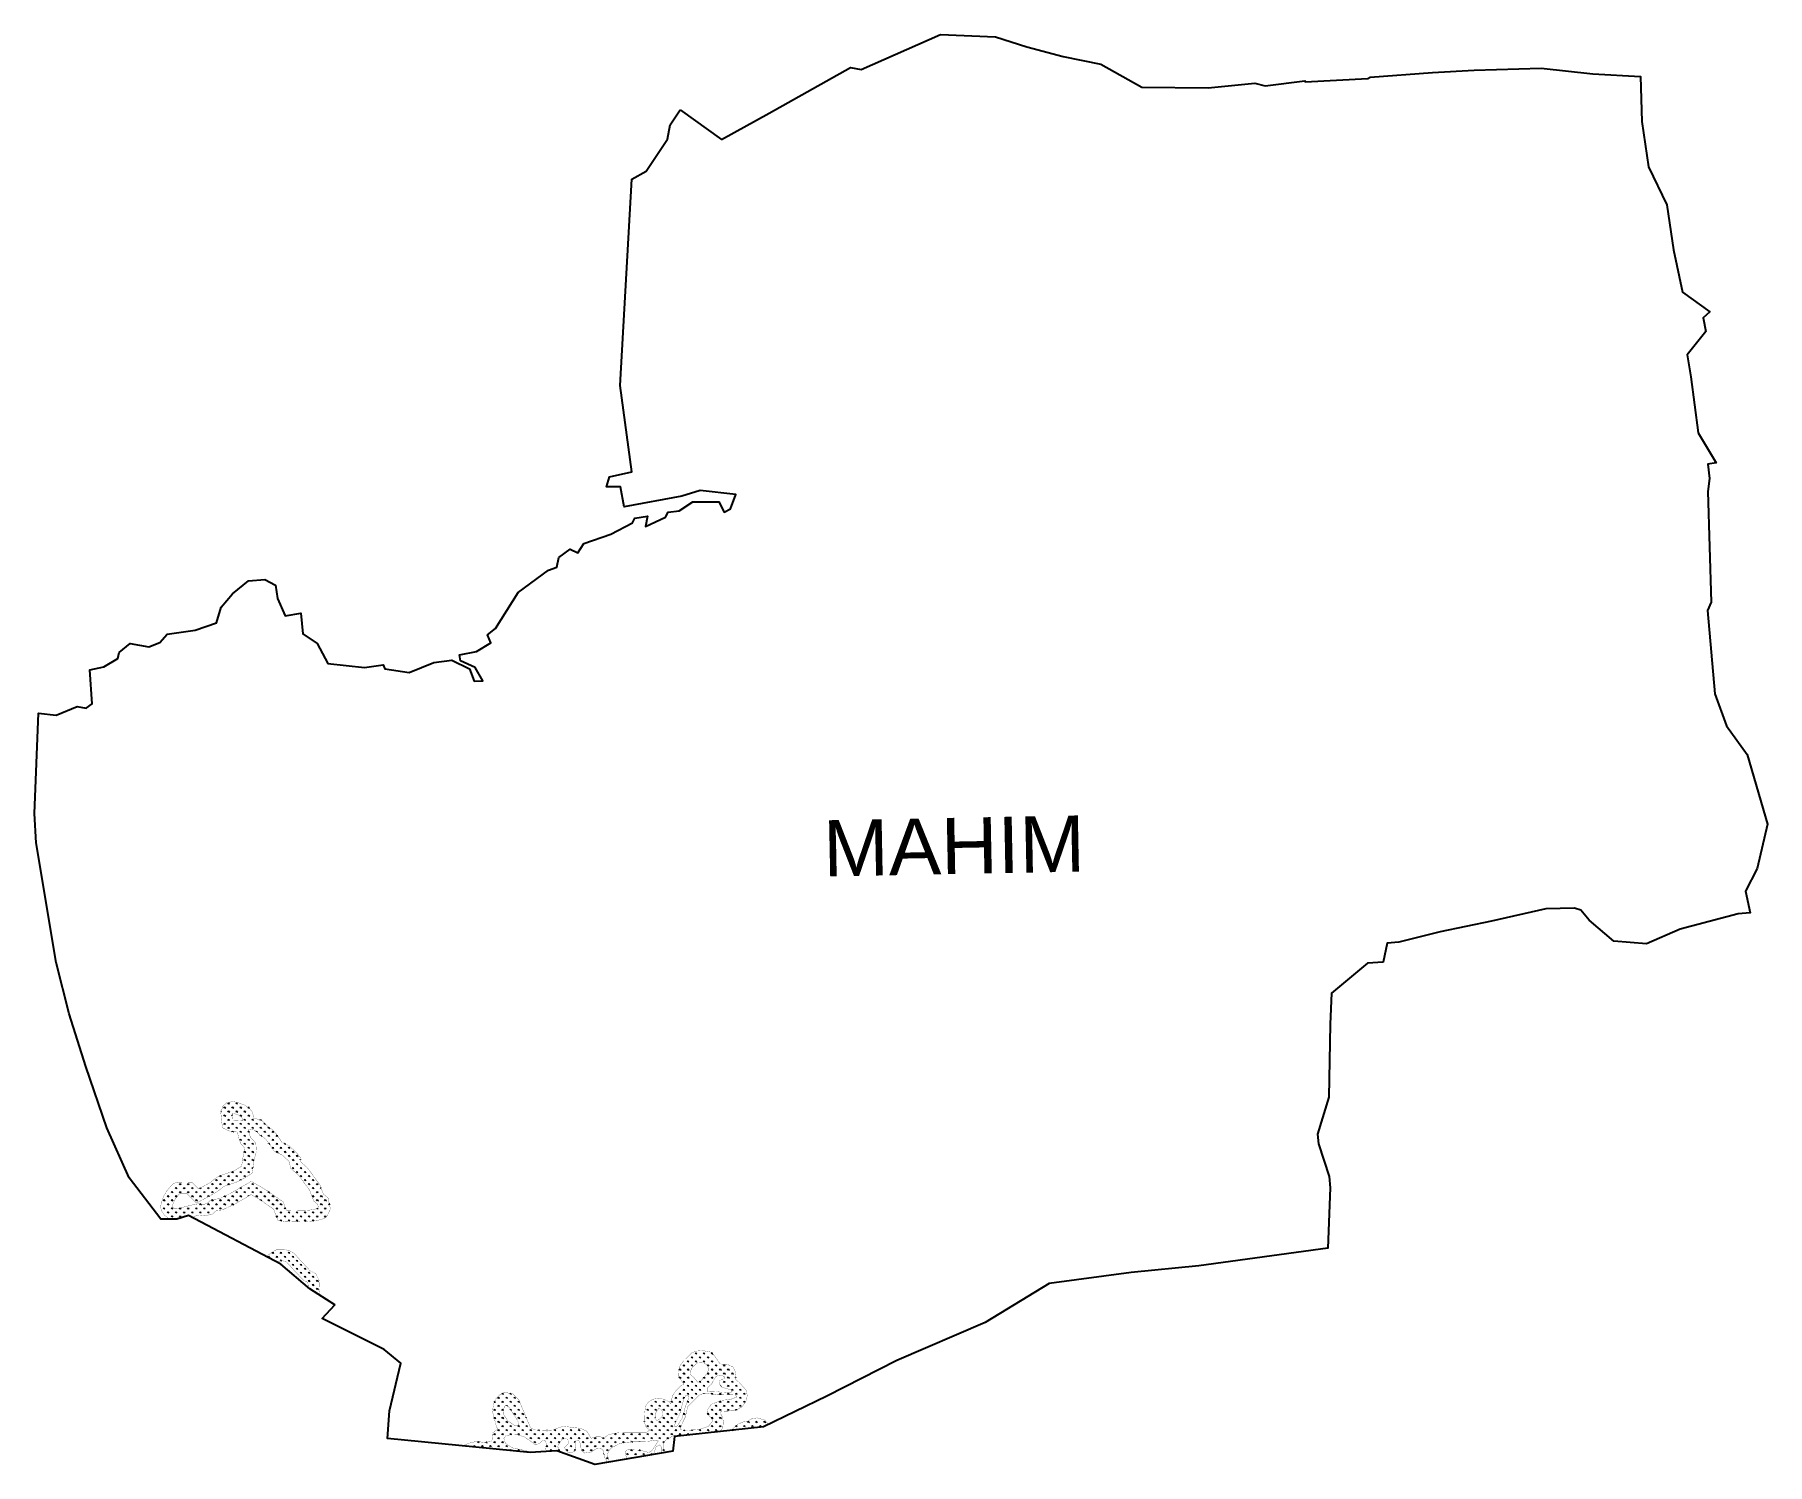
# Model space of a CAD drawing. Header units: metres. Extents: x 260119 to 267842, y 2171850 to 2178220.
import ezdxf

# ---------------------------------------------------------------- set-up
doc = ezdxf.new("R2010")
doc.units = ezdxf.units.M
for name, color, linetype in [('MANGROOVES BUFFER ZONE', 120, 'Continuous'), ('village', 3, 'Continuous'), ('VILLAGE NAME', 250, 'Continuous')]:
    doc.layers.add(name, color=color, linetype=linetype)

msp = doc.modelspace()

# ---------------------------------------------------------------- hatches: boundary and pattern name
at = {"layer": 'MANGROOVES BUFFER ZONE'}
h = msp.add_hatch(dxfattribs=at)
h.set_pattern_fill('GRASS', color=256)
h.paths.add_polyline_path([(261155.8, 2173357.3), (261129.2, 2173385.3), (261096.2, 2173391), (261094.6, 2173401.5), (261089, 2173420.3), (261075.2, 2173438.4), (261053.5, 2173451.1), (261021.3, 2173462.8), (261002.6, 2173466.5), (260974.1, 2173460.5), (260957.1, 2173444.7), (260949.3, 2173414.6), (260953.1, 2173376.2), (260956.9, 2173349.1), (260993.9, 2173332.1), (261023.5, 2173330.6), (261029, 2173300.9), (261039.3, 2173277.4), (261055.4, 2173259.6), (261056.1, 2173249.5), (261048.7, 2173221.7), (261041.5, 2173177.7), (261006.2, 2173157.1), (260938, 2173133.4), (260899.4, 2173103.8), (260849.6, 2173076.8), (260819.2, 2173107.4), (260784.7, 2173107.8), (260763.1, 2173107.3), (260738.8, 2173102.1), (260725.7, 2173088.5), (260707.8, 2173067.6), (260695.6, 2173046.4), (260685.4, 2173019.5), (260680.3, 2172997.1), (260685.5, 2172977.8), (260695.9, 2172962), (260719.9, 2172942.7), (260753.7, 2172942.8), (260804.5, 2172958.8), (260817.1, 2172952.2), (260826, 2172954.4), (260853.1, 2172959.6), (260877.4, 2172956.9), (260912, 2172965.1), (260929, 2172980.6), (260956.1, 2172983.4), (261014.3, 2173011.1), (261084.6, 2173052), (261125.2, 2173028.1), (261184.9, 2172986.4), (261202.6, 2172938.2), (261235.7, 2172931.9), (261261.1, 2172930.9), (261285.2, 2172930.6), (261312.5, 2172929.4), (261350.8, 2172931.7), (261378.9, 2172936.8), (261408.6, 2172944.6), (261424.1, 2172958.6), (261437.6, 2172987.5), (261426.9, 2173036.5), (261405.7, 2173054.3), (261390.6, 2173095.4), (261334.2, 2173171.7), (261306.8, 2173196), (261302.7, 2173217.8), (261287.4, 2173237.5), (261252.6, 2173269.6), (261221.2, 2173285.2), (261204.3, 2173310.4), (261184.4, 2173336.7)])
h.paths.add_polyline_path([(261073, 2173343.3), (261103.9, 2173338), (261122.1, 2173318.8), (261148.4, 2173299.8), (261162.8, 2173280.8), (261186.4, 2173245.6), (261223.4, 2173227.2), (261249.7, 2173202.9), (261254.8, 2173196.3), (261259.8, 2173169.4), (261296.4, 2173137.1), (261345.2, 2173071), (261362.5, 2173024), (261380.8, 2173008.6), (261384.1, 2172993.5), (261382.7, 2172990.6), (261367.8, 2172986.6), (261344.7, 2172982.4), (261312, 2172980.5), (261286.6, 2172981.5), (261262.6, 2172981.8), (261241.6, 2172982.7), (261240.5, 2172982.9), (261227.2, 2173019), (261152.8, 2173071), (261084.7, 2173111), (260990.5, 2173056.3), (260942.1, 2173033.2), (260907.1, 2173029.6), (260887.4, 2173011.7), (260874.2, 2173008.6), (260851.1, 2173011.1), (260815, 2173004.2), (260780.1, 2172995.4), (260759.3, 2172990.5), (260740.3, 2172991.8), (260734.1, 2172996.8), (260732.9, 2172998.5), (260734.4, 2173004.8), (260741.8, 2173024.6), (260749.6, 2173038.1), (260763.4, 2173054.2), (260764.6, 2173055.5), (260769.1, 2173056.4), (260785, 2173056.8), (260797.7, 2173056.6), (260840.3, 2173013.7), (260927.3, 2173060.9), (260962.5, 2173087.9), (261027.6, 2173110.6), (261088, 2173145.8), (261098.6, 2173211), (261107.5, 2173244.5), (261105.2, 2173280.8), (261082.6, 2173305.5), (261078.1, 2173315.9)], flags=16)
h.paths.add_polyline_path([(261046.3, 2173380.4), (261006.3, 2173382.5), (261003.6, 2173383.7), (261000.9, 2173410.6), (261001.9, 2173414.3), (261002.9, 2173414.5), (261007.5, 2173413.6), (261031.7, 2173404.8), (261040.7, 2173399.5), (261042.8, 2173396.7), (261044.8, 2173390.2)], flags=16)
h = msp.add_hatch(dxfattribs=at)
h.set_pattern_fill('GRASS', color=256)
h.paths.add_polyline_path([(261207.4, 2172680.7), (261207.3, 2172681.3), (261207.3, 2172680.9)])
h.paths.add_polyline_path([(261214.2, 2172669.1), (261213.5, 2172669.6), (261213.8, 2172669.2)])
h.paths.add_polyline_path([(261201.9, 2172749.9), (261207, 2172753.5), (261214.6, 2172757.5), (261222.2, 2172757.4), (261237.2, 2172753.4), (261244.1, 2172749.3), (261270.9, 2172719.5), (261317.5, 2172669.8), (261334.1, 2172661.7), (261337.7, 2172654.2), (261338.5, 2172637.7), (261346.1, 2172631.2), (261391.1, 2172602.7), (261387.4, 2172608.8), (261390, 2172627.4), (261388.1, 2172667.1), (261372.3, 2172699.7), (261348.3, 2172711.4), (261308.4, 2172753.9), (261276.8, 2172789.1), (261257.2, 2172800.8), (261229.2, 2172808.3), (261202.3, 2172808.6), (261180.2, 2172797), (261159.7, 2172782.2), (261155.9, 2172774.1)])
h = msp.add_hatch(dxfattribs=at)
h.set_pattern_fill('GRASS', color=256)
h.paths.add_polyline_path([(263185.4, 2172058.6), (263174.5, 2172079.7), (263178.4, 2172085.5), (263242.9, 2172088.9), (263258.9, 2172099.5), (263272.3, 2172106.4), (263285.6, 2172124.3), (263293.1, 2172139.8), (263295, 2172157.3), (263290.7, 2172179.8), (263265.6, 2172208), (263244.5, 2172227.6), (263244.3, 2172240.1), (263241.2, 2172263.9), (263232.3, 2172283.5), (263203.3, 2172296.4), (263175, 2172296.7), (263137.8, 2172349.2), (263095, 2172356.8), (263066.7, 2172354.2), (263047, 2172345.7), (263012, 2172311.1), (262995.8, 2172290.2), (262989.3, 2172265.6), (262991, 2172239.6), (263013.3, 2172206.7), (263001, 2172201.6), (262978.3, 2172179), (262962.1, 2172154.8), (262952.6, 2172119.3), (262949.1, 2172127.7), (262923.5, 2172139.9), (262903.2, 2172143.8), (262880.8, 2172141), (262866.4, 2172135.2), (262854.9, 2172127.2), (262841.9, 2172108.2), (262838.2, 2172078), (262836.8, 2172036.5), (262844.1, 2172017.3), (262860.1, 2172003), (262845.4, 2171991.6), (262762.2, 2171991.8), (262721.5, 2171990.6), (262694.4, 2171986), (262675.7, 2171980.8), (262657.3, 2171967.7), (262641.5, 2171971.9), (262622, 2171972.3), (262599.9, 2171966), (262581.2, 2171996.9), (262551.4, 2172010.1), (262474.5, 2172019.5), (262452.9, 2172012.2), (262431.1, 2172003), (262402.9, 2172001.2), (262377.1, 2172002.9), (262352.2, 2172002.7), (262332.4, 2172011.2), (262325.5, 2172021.7), (262277.5, 2172136.6), (262251.1, 2172164), (262229.9, 2172167.6), (262215.6, 2172171.5), (262193.7, 2172160.2), (262174.8, 2172142.1), (262164.1, 2172117), (262160, 2172084.2), (262167.5, 2172058.4), (262172.7, 2172034.7), (262182.3, 2172006.3), (262160.9, 2171990), (262157.4, 2171954), (262126.5, 2171946.8), (262088, 2171952.2), (262060.1, 2171945.1), (262025.8, 2171932.4), (262243.4, 2171911.1), (262248.6, 2171911.8), (262257.1, 2171909.7), (262327.3, 2171902.8), (262340.1, 2171903.6), (262247.5, 2171923.5), (262218.5, 2171943.1), (262210.2, 2171964.3), (262220.6, 2171978.6), (262250.1, 2171982.1), (262270.9, 2171981.2), (262301.3, 2171972.5), (262328.2, 2171953.9), (262348.6, 2171939.1), (262366.8, 2171940.9), (262381.1, 2171953.9), (262396.7, 2171956.9), (262399.8, 2171936.1), (262396.2, 2171907), (262446.7, 2171910.1), (262471.4, 2171901.2), (262459.8, 2171911.3), (262450.3, 2171928.2), (262455.9, 2171941.7), (262470.3, 2171961.6), (262484.1, 2171966.4), (262495.8, 2171960.3), (262499.3, 2171942.5), (262487.6, 2171931.3), (262479.8, 2171924.3), (262493.7, 2171904.8), (262511, 2171900.5), (262527.9, 2171908.7), (262531.8, 2171924.8), (262527.9, 2171947.7), (262533.6, 2171958.6), (262546.6, 2171955.1), (262553.1, 2171936), (262555.3, 2171911.7), (262571.3, 2171900), (262598.2, 2171903.5), (262620.3, 2171918.3), (262643.3, 2171920.4), (262652.4, 2171912.6), (262661.1, 2171878.4), (262672.6, 2171859.3), (262684.2, 2171861.2), (262675.8, 2171871.3), (262671.7, 2171887.9), (262676.1, 2171907.3), (262687, 2171921.2), (262701.5, 2171929.2), (262728.2, 2171943.3), (262762.3, 2171948.8), (262803.8, 2171950.2), (262853.4, 2171952.6), (262892.4, 2171957.8), (262898.9, 2171954.3), (262888.3, 2171936.5), (262868.4, 2171909), (262856.7, 2171902.7), (262839.8, 2171906.8), (262816, 2171913.1), (262760.9, 2171915), (262750.8, 2171906.3), (262755.5, 2171885), (262759.6, 2171873.9), (262877, 2171893.6), (262882.4, 2171907.7), (262888.9, 2171926.9), (262904.6, 2171936.6), (262912.9, 2171926.5), (262913.4, 2171899.7), (262930.8, 2171902.7), (262927.3, 2171906.4), (262920.4, 2171926.3), (262924.4, 2171948.4), (262934.4, 2171959.9), (262967, 2171978), (263039, 2171984.1), (263050.6, 2171982.7), (263170.9, 2171995.4), (263186.3, 2172011.6), (263188.6, 2172041.5)])
h.paths.add_polyline_path([(262907.5, 2172053.4), (262892.6, 2172044.2), (262885.5, 2172055.5), (262888.4, 2172080.2), (262900.4, 2172100), (262913.8, 2172093), (262917.4, 2172080.2), (262916, 2172064)], flags=16)
h.paths.add_polyline_path([(262973.8, 2172032.9), (262994.7, 2172074.5), (263012.4, 2172141.8), (263020.3, 2172154.7), (263031.9, 2172157.8), (263035.9, 2172146.7), (263023.9, 2172121), (263005.7, 2172056.8), (262987.1, 2172025.4), (262978.3, 2172016.5), (262971.2, 2172017.4)], flags=16)
h.paths.add_polyline_path([(263008.4, 2172038.6), (263019.9, 2172062.1), (263025.6, 2172086.9), (263029.2, 2172105.5), (263041.7, 2172119.3), (263084.2, 2172160.5), (263109.4, 2172167.1), (263161.7, 2172159.6), (263206.4, 2172158.7), (263242.8, 2172160.5), (263248.5, 2172149.4), (263221.1, 2172139.2), (263178.5, 2172134.8), (263134.7, 2172116.7), (263117.8, 2172091.9), (263116.1, 2172078.2), (263143.1, 2172044.5), (263121.8, 2172018.7), (263081.5, 2172005.4), (263030.5, 2172001), (263000.8, 2172003.2), (262996, 2172008.5)], flags=16)
h.paths.add_polyline_path([(263074.9, 2172215), (263057.6, 2172236.7), (263043.9, 2172248.2), (263042.1, 2172265.9), (263050.5, 2172281.4), (263075.8, 2172304.5), (263099.7, 2172302.7), (263117, 2172292.1), (263123.2, 2172271.7), (263115.2, 2172254), (263089.1, 2172221.7)], flags=16)
h.paths.add_polyline_path([(263118.3, 2172174.3), (263117.9, 2172191.1), (263136.5, 2172207.5), (263149.3, 2172231.9), (263156.9, 2172242.5), (263176.8, 2172246.9), (263193.6, 2172240.7), (263193.6, 2172232.7), (263173.2, 2172223.4), (263170.1, 2172209.7), (263182.1, 2172193.8), (263198.5, 2172188.5), (263222.9, 2172181.8), (263227.7, 2172173), (263210.9, 2172168.1), (263195.8, 2172170.3), (263183, 2172170.8), (263160, 2172173.9), (263133.4, 2172172.5)], flags=16)
h.paths.add_polyline_path([(262277.8, 2172026.8), (262273.1, 2172023.8), (262263.5, 2172020.3), (262228.8, 2172042.4), (262207.1, 2172075.8), (262209.3, 2172096.6), (262215.8, 2172110.4), (262224.1, 2172112.2), (262235.3, 2172101.8), (262252.7, 2172074.5), (262266.1, 2172055), (262276.5, 2172035)], flags=16)
h = msp.add_hatch(dxfattribs=at)
h.set_pattern_fill('GRASS', color=256)
h.paths.add_polyline_path([(263373.5, 2172047.2), (263339.5, 2172056.7), (263316.1, 2172053.7), (263296.7, 2172041.2), (263278, 2172038.8), (263253.4, 2172029.1), (263223, 2172000.9), (263367.9, 2172016.2), (263390.2, 2172027.1)])

# ---------------------------------------------------------------- linework, layer by layer
at = {"color": 3}
msp.add_lwpolyline([(262995.6, 2177885.2), (263180.4, 2177752.6)], dxfattribs=at)
at = {"layer": 'MANGROOVES BUFFER ZONE', "const_width": 1, "flags": 128}
for points in [[(260720.9, 2172942), (260695.9, 2172962), (260685.5, 2172977.8), (260680.3, 2172997.1), (260685.4, 2173019.5), (260695.6, 2173046.4), (260707.8, 2173067.6), (260725.7, 2173088.5), (260738.8, 2173102.1), (260763.1, 2173107.3), (260784.7, 2173107.8), (260819.2, 2173107.4), (260849.6, 2173076.8), (260899.4, 2173103.8), (260938, 2173133.4), (261006.2, 2173157.1), (261041.5, 2173177.7), (261048.7, 2173221.7), (261056.1, 2173249.5), (261055.4, 2173259.6), (261039.3, 2173277.4), (261029, 2173300.9), (261023.5, 2173330.6), (260993.9, 2173332.1), (260956.9, 2173349.1), (260953.1, 2173376.2), (260949.3, 2173414.6), (260957.1, 2173444.7), (260974.1, 2173460.5), (261002.6, 2173466.5), (261021.3, 2173462.8), (261053.5, 2173451.1), (261075.2, 2173438.4), (261089, 2173420.3), (261094.6, 2173401.5), (261096.2, 2173391), (261129.2, 2173385.3), (261155.8, 2173357.3), (261184.4, 2173336.7), (261204.3, 2173310.4), (261221.2, 2173285.2), (261252.6, 2173269.6), (261287.4, 2173237.5), (261302.7, 2173217.8), (261306.8, 2173196), (261334.2, 2173171.7), (261390.6, 2173095.4), (261405.7, 2173054.3), (261426.9, 2173036.5), (261437.6, 2172987.5), (261424.1, 2172958.6), (261408.6, 2172944.6), (261378.9, 2172936.8), (261350.8, 2172931.7), (261312.5, 2172929.4), (261285.2, 2172930.6), (261261.1, 2172930.9), (261235.7, 2172931.9), (261202.6, 2172938.2), (261184.9, 2172986.4), (261125.2, 2173028.1), (261084.6, 2173052), (261014.3, 2173011.1), (260956.1, 2172983.4), (260929, 2172980.6), (260912, 2172965.1), (260877.4, 2172956.9), (260853.1, 2172959.6), (260826, 2172954.4), (260817.1, 2172952.2)], [(261155.9, 2172774.1), (261159.7, 2172782.2), (261180.2, 2172797), (261202.3, 2172808.6), (261229.2, 2172808.3), (261257.2, 2172800.8), (261276.8, 2172789.1), (261308.4, 2172753.9), (261348.3, 2172711.4), (261372.3, 2172699.7), (261388.1, 2172667.1), (261390, 2172627.4), (261387.4, 2172608.8), (261391.1, 2172602.7)], [(261201.9, 2172749.9), (261207, 2172753.5), (261214.6, 2172757.5), (261222.2, 2172757.4), (261237.2, 2172753.4), (261244.1, 2172749.3), (261270.9, 2172719.5), (261317.5, 2172669.8), (261334.1, 2172661.7), (261337.7, 2172654.2), (261338.5, 2172637.7)], [(262025.8, 2171932.4), (262060.1, 2171945.1), (262088, 2171952.2), (262126.5, 2171946.8), (262157.4, 2171954), (262160.9, 2171990), (262182.3, 2172006.3), (262172.7, 2172034.7), (262167.5, 2172058.4), (262160, 2172084.2), (262164.1, 2172117), (262174.8, 2172142.1), (262193.7, 2172160.2), (262215.6, 2172171.5), (262229.9, 2172167.6), (262251.1, 2172164), (262277.5, 2172136.6), (262325.5, 2172021.7), (262332.4, 2172011.2), (262352.2, 2172002.7), (262377.1, 2172002.9), (262402.9, 2172001.2), (262431.1, 2172003), (262452.9, 2172012.2), (262474.5, 2172019.5), (262551.4, 2172010.1), (262581.2, 2171996.9), (262599.9, 2171966), (262622, 2171972.3), (262641.5, 2171971.9), (262657.3, 2171967.7), (262675.7, 2171980.8), (262694.4, 2171986), (262721.5, 2171990.6), (262762.2, 2171991.8), (262845.4, 2171991.6), (262860.1, 2172003), (262844.1, 2172017.3), (262836.8, 2172036.5), (262838.2, 2172078), (262841.9, 2172108.2), (262854.9, 2172127.2), (262866.4, 2172135.2), (262880.8, 2172141), (262903.2, 2172143.8), (262923.5, 2172139.9), (262949.1, 2172127.7), (262952.6, 2172119.3), (262962.1, 2172154.8), (262978.3, 2172179), (263001, 2172201.6), (263013.3, 2172206.7), (262991, 2172239.6), (262989.3, 2172265.6), (262995.8, 2172290.2), (263012, 2172311.1), (263047, 2172345.7), (263066.7, 2172354.2), (263095, 2172356.8), (263137.8, 2172349.2), (263175, 2172296.7), (263203.3, 2172296.4), (263232.3, 2172283.5), (263241.2, 2172263.9), (263244.3, 2172240.1), (263244.5, 2172227.6), (263265.6, 2172208), (263290.7, 2172179.8), (263295, 2172157.3), (263293.1, 2172139.8), (263285.6, 2172124.3), (263272.3, 2172106.4), (263258.9, 2172099.5), (263242.9, 2172088.9), (263178.4, 2172085.5), (263174.5, 2172079.7), (263185.4, 2172058.6), (263188.6, 2172041.5), (263186.3, 2172011.6), (263170.9, 2171995.4)], [(263223, 2172000.9), (263253.4, 2172029.1), (263278, 2172038.8), (263296.7, 2172041.2), (263316.1, 2172053.7), (263339.5, 2172056.7), (263373.5, 2172047.2), (263390.2, 2172027.1)]]:
    msp.add_lwpolyline(points, dxfattribs=at)
for points in [[(261046.3, 2173380.4), (261006.3, 2173382.5), (261003.6, 2173383.7), (261000.9, 2173410.6), (261001.9, 2173414.3), (261002.9, 2173414.5), (261007.5, 2173413.6), (261031.7, 2173404.8), (261040.7, 2173399.5), (261042.8, 2173396.7), (261044.8, 2173390.2)], [(260840.3, 2173013.7), (260927.3, 2173060.9), (260962.5, 2173087.9), (261027.6, 2173110.6), (261088, 2173145.8), (261098.6, 2173211), (261107.5, 2173244.5), (261105.2, 2173280.8), (261082.6, 2173305.5), (261078.1, 2173315.9), (261073, 2173343.3), (261103.9, 2173338), (261122.1, 2173318.8), (261148.4, 2173299.8), (261162.8, 2173280.8), (261186.4, 2173245.6), (261223.4, 2173227.2), (261249.7, 2173202.9), (261254.8, 2173196.3), (261259.8, 2173169.4), (261296.4, 2173137.1), (261345.2, 2173071), (261362.5, 2173024), (261380.8, 2173008.6), (261384.1, 2172993.5), (261382.7, 2172990.6), (261367.8, 2172986.6), (261344.7, 2172982.4), (261312, 2172980.5), (261286.6, 2172981.5), (261262.6, 2172981.8), (261241.6, 2172982.7), (261240.5, 2172982.9), (261227.2, 2173019), (261152.8, 2173071), (261084.7, 2173111), (260990.5, 2173056.3), (260942.1, 2173033.2), (260907.1, 2173029.6), (260887.4, 2173011.7), (260874.2, 2173008.6), (260851.1, 2173011.1), (260815, 2173004.2), (260780.1, 2172995.4), (260759.3, 2172990.5), (260740.3, 2172991.8), (260734.1, 2172996.8), (260732.9, 2172998.5), (260734.4, 2173004.8), (260741.8, 2173024.6), (260749.6, 2173038.1), (260763.4, 2173054.2), (260764.6, 2173055.5), (260769.1, 2173056.4), (260785, 2173056.8), (260797.7, 2173056.6)]]:
    msp.add_lwpolyline(points, close=True, dxfattribs=at)
at = {"layer": 'MANGROOVES BUFFER ZONE', "const_width": 1}
for points in [[(263074.9, 2172215), (263057.6, 2172236.7), (263043.9, 2172248.2), (263042.1, 2172265.9), (263050.5, 2172281.4), (263075.8, 2172304.5), (263099.7, 2172302.7), (263117, 2172292.1), (263123.2, 2172271.7), (263115.2, 2172254), (263089.1, 2172221.7)], [(263183, 2172170.8), (263160, 2172173.9), (263133.4, 2172172.5), (263118.3, 2172174.3), (263117.9, 2172191.1), (263136.5, 2172207.5), (263149.3, 2172231.9), (263156.9, 2172242.5), (263176.8, 2172246.9), (263193.6, 2172240.7), (263193.6, 2172232.7), (263173.2, 2172223.4), (263170.1, 2172209.7), (263182.1, 2172193.8), (263198.5, 2172188.5), (263222.9, 2172181.8), (263227.7, 2172173), (263210.9, 2172168.1), (263195.8, 2172170.3)], [(262973.8, 2172032.9), (262994.7, 2172074.5), (263012.4, 2172141.8), (263020.3, 2172154.7), (263031.9, 2172157.8), (263035.9, 2172146.7), (263023.9, 2172121), (263005.7, 2172056.8), (262987.1, 2172025.4), (262978.3, 2172016.5), (262971.2, 2172017.4)], [(263041.7, 2172119.3), (263084.2, 2172160.5), (263109.4, 2172167.1), (263161.7, 2172159.6), (263206.4, 2172158.7), (263242.8, 2172160.5), (263248.5, 2172149.4), (263221.1, 2172139.2), (263178.5, 2172134.8), (263134.7, 2172116.7), (263117.8, 2172091.9), (263116.1, 2172078.2), (263143.1, 2172044.5), (263121.8, 2172018.7), (263081.5, 2172005.4), (263030.5, 2172001), (263000.8, 2172003.2), (262996, 2172008.5), (263008.4, 2172038.6), (263019.9, 2172062.1), (263025.6, 2172086.9), (263029.2, 2172105.5)], [(262273.1, 2172023.8), (262277.8, 2172026.8), (262276.5, 2172035), (262266.1, 2172055), (262252.7, 2172074.5), (262235.3, 2172101.8), (262224.1, 2172112.2), (262215.8, 2172110.4), (262209.3, 2172096.6), (262207.1, 2172075.8), (262228.8, 2172042.4), (262263.5, 2172020.3)], [(262900.4, 2172100), (262888.4, 2172080.2), (262885.5, 2172055.5), (262892.6, 2172044.2), (262907.5, 2172053.4), (262916, 2172064), (262917.4, 2172080.2), (262913.8, 2172093)]]:
    msp.add_lwpolyline(points, close=True, dxfattribs=at)
for points in [[(262930.8, 2171902.7), (262927.3, 2171906.4), (262920.4, 2171926.3), (262924.4, 2171948.4), (262934.4, 2171959.9), (262967, 2171978), (263039, 2171984.1), (263050.6, 2171982.7)], [(262396.2, 2171907), (262399.8, 2171936.1), (262396.7, 2171956.9), (262381.1, 2171953.9), (262366.8, 2171940.9), (262348.6, 2171939.1), (262328.2, 2171953.9), (262301.3, 2171972.5), (262270.9, 2171981.2), (262250.1, 2171982.1), (262220.6, 2171978.6), (262210.2, 2171964.3), (262218.5, 2171943.1), (262247.5, 2171923.5), (262340.1, 2171903.6)], [(262257.1, 2171909.7), (262248.6, 2171911.8), (262243.4, 2171911.1)], [(262471.4, 2171901.2), (262459.8, 2171911.3), (262450.3, 2171928.2), (262455.9, 2171941.7), (262470.3, 2171961.6), (262484.1, 2171966.4), (262495.8, 2171960.3), (262499.3, 2171942.5), (262487.6, 2171931.3), (262479.8, 2171924.3), (262493.7, 2171904.8), (262511, 2171900.5), (262527.9, 2171908.7), (262531.8, 2171924.8), (262527.9, 2171947.7), (262533.6, 2171958.6), (262546.6, 2171955.1), (262553.1, 2171936), (262555.3, 2171911.7), (262571.3, 2171900), (262598.2, 2171903.5), (262620.3, 2171918.3), (262643.3, 2171920.4), (262652.4, 2171912.6), (262661.1, 2171878.4), (262672.6, 2171859.3)], [(262684.2, 2171861.2), (262675.8, 2171871.3), (262671.7, 2171887.9), (262676.1, 2171907.3), (262687, 2171921.2), (262701.5, 2171929.2), (262728.2, 2171943.3), (262762.3, 2171948.8), (262803.8, 2171950.2), (262853.4, 2171952.6), (262892.4, 2171957.8), (262898.9, 2171954.3), (262888.3, 2171936.5), (262868.4, 2171909), (262856.7, 2171902.7), (262839.8, 2171906.8), (262816, 2171913.1), (262760.9, 2171915), (262750.8, 2171906.3), (262755.5, 2171885), (262759.6, 2171873.9)], [(262877, 2171893.6), (262882.4, 2171907.7), (262888.9, 2171926.9), (262904.6, 2171936.6), (262912.9, 2171926.5), (262913.4, 2171899.7)], [(262648.1, 2171855.2), (262645, 2171856.3), (262640.4, 2171853.9)]]:
    msp.add_lwpolyline(points, dxfattribs=at)
at = {"layer": 'village', "color": 3}
for points in [[(263180.4, 2177752.6, 0), (263392.9, 2177869.7, 0), (263754.9, 2178073.5, 0), (263802.3, 2178065.1, 0), (264156, 2178220.2, 0), (264401.1, 2178210.1, 0), (264541.6, 2178166.6, 0), (264703.5, 2178122.6, 0), (264871.9, 2178088.4, 0), (265053.8, 2177986.3, 0), (265349.1, 2177983.1, 0), (265557, 2178004.5, 0), (265603.1, 2177992.6, 0), (265780.5, 2178014.6, 0), (265782.1, 2178010.4, 0), (266061.4, 2178024.3, 0), (266071, 2178030.5, 0), (266348.8, 2178051.8, 0), (266534.8, 2178061.3, 0), (266833, 2178071.5, 0), (267063.5, 2178046.1, 0), (267275.8, 2178033.9, 0), (267281.8, 2177834, 0), (267312.3, 2177632, 0), (267393.6, 2177461.9, 0), (267423.4, 2177261.4, 0), (267463, 2177072.9, 0), (267586.1, 2176985.4, 0), (267555.6, 2176958.3, 0), (267567.8, 2176897.1, 0), (267484, 2176793.3, 0), (267500.8, 2176695, 0), (267532.7, 2176445.9, 0), (267613.8, 2176311.6, 0), (267577, 2176306.2, 0), (267584.4, 2176242.8, 0), (267577.1, 2176185.3, 0), (267591, 2175691.7, 0), (267575.6, 2175653.8, 0), (267608.2, 2175282.9, 0), (267659.5, 2175140, 0), (267751.1, 2175012.2, 0), (267841.7, 2174702, 0)], [(267841.7, 2174702, 0), (267796, 2174505.2, 0), (267744.9, 2174404, 0), (267765, 2174307.8, 0), (267712, 2174302.2, 0), (267452.8, 2174233.7, 0), (267303.4, 2174168.4, 0), (267157.2, 2174181.1, 0), (267047.6, 2174274.8, 0), (267009.9, 2174318.9, 0), (266981.6, 2174328.6, 0), (266854.8, 2174324.8, 0), (266612.5, 2174270.3, 0), (266384.1, 2174222.7, 0), (266199.6, 2174176.8, 0), (266146.9, 2174172.6, 0), (266130, 2174087.8, 0), (266059.6, 2174082.8, 0), (265898.8, 2173949.7, 0), (265893.3, 2173811.5, 0), (265887.5, 2173485.2, 0), (265837.5, 2173321.1, 0), (265841.3, 2173278.3, 0), (265888.5, 2173132.1, 0), (265892.7, 2173082.2, 0), (265882.5, 2172813.4, 0), (265307.4, 2172734.2, 0), (265006.2, 2172705.1, 0), (264640.9, 2172655.6, 0), (264356.3, 2172481.4, 0), (263961.3, 2172312.5, 0), (263650, 2172153.2, 0), (263367.9, 2172016.2, 0), (262970.6, 2171974.3, 0), (262964, 2171908.2, 0), (262616.1, 2171849.8, 0), (262446.7, 2171910.1, 0), (262327.3, 2171902.8, 0), (261692.5, 2171965.2, 0), (261701.4, 2172088, 0), (261750.8, 2172301, 0), (261677.3, 2172361, 0), (261400.2, 2172498.9, 0), (261456.6, 2172561.2, 0), (261346.1, 2172631.2, 0), (261216.3, 2172742.3, 0), (260804.5, 2172958.8, 0), (260753.7, 2172942.8, 0), (260681.1, 2172942.7, 0), (260540.7, 2173125.7, 0), (260441.8, 2173348.6, 0), (260347.4, 2173622.3, 0), (260272.5, 2173857.1, 0), (260215, 2174085.6, 0), (260125.4, 2174619, 0), (260119.4, 2174750.3, 0), (260135.8, 2175197.1, 0), (260216, 2175187.7, 0), (260308.8, 2175226.8, 0), (260349.7, 2175219.3, 0), (260376.2, 2175239, 0), (260365, 2175390.7, 0), (260427.8, 2175403.9, 0), (260490.5, 2175440.2, 0), (260495.8, 2175467.4, 0), (260545.3, 2175507.8, 0), (260628.9, 2175492, 0), (260677.5, 2175511.8, 0), (260709.4, 2175548.4, 0), (260834.3, 2175567.4, 0), (260930.3, 2175599.4, 0), (260950.8, 2175669.5, 0), (261001.4, 2175728.3, 0), (261072.8, 2175787.1, 0), (261144.8, 2175792.3, 0), (261192.8, 2175766.5, 0), (261201.4, 2175708.4, 0), (261235.4, 2175630.6, 0), (261305.6, 2175641.9, 0), (261314.6, 2175550.2, 0), (261378.9, 2175507.6, 0), (261426.2, 2175417.7, 0), (261589.9, 2175400, 0), (261673.3, 2175412.6, 0), (261680.2, 2175394.1, 0), (261788.1, 2175378.4, 0), (261898.8, 2175423.1, 0), (261979.1, 2175433.3, 0), (262058.1, 2175395, 0), (262078.9, 2175340.2, 0), (262116.8, 2175340.3, 0), (262082.8, 2175400.1, 0), (262016.8, 2175430.5, 0), (262013.2, 2175456.2, 0), (262089, 2175472.1, 0), (262152.1, 2175511, 0), (262138.2, 2175545.3, 0), (262173.3, 2175574.8, 0), (262274.3, 2175734.8, 0), (262409.3, 2175833.7, 0), (262446.3, 2175847.9, 0), (262455.4, 2175890.9, 0), (262505.6, 2175928.2, 0), (262539.8, 2175910.8, 0), (262567.1, 2175953.1, 0), (262687.3, 2175994.7, 0), (262784.5, 2176045, 0), (262794.7, 2176066.3, 0), (262851.2, 2176075.2, 0), (262842, 2176028.5, 0), (262931, 2176069.9, 0), (262943.2, 2176091.8, 0), (262992.5, 2176098.7, 0), (263053.1, 2176139.2, 0), (263168.5, 2176138.7, 0), (263191.7, 2176093.2, 0), (263221.2, 2176107.4, 0), (263245.1, 2176171.5, 0), (263085.5, 2176189.5, 0), (263003.3, 2176164.5, 0), (262746.8, 2176116.7, 0), (262730.6, 2176204.8, 0), (262667.8, 2176205.6, 0), (262681.6, 2176249.4, 0), (262781.4, 2176272.7, 0), (262728.5, 2176656.8, 0), (262780.9, 2177576.9, 0), (262845.2, 2177611.9, 0), (262939.2, 2177753.9, 0), (262951.7, 2177818.4, 0), (262995.6, 2177885.2, 0)]]:
    msp.add_polyline3d(points, dxfattribs=at)

# ---------------------------------------------------------------- texts
at = {"layer": 'VILLAGE NAME', "insert": (263631.4, 2174719.3), "char_height": 250.513, "attachment_point": 1, "rotation": 1.10283}
msp.add_mtext_dynamic_manual_height_columns('{\\fArial|b0|i0|c0|p34;MAHIM}', width=1674.558, gutter_width=1252.6, heights=[0], dxfattribs=at)

doc.saveas('drawing.dxf')
